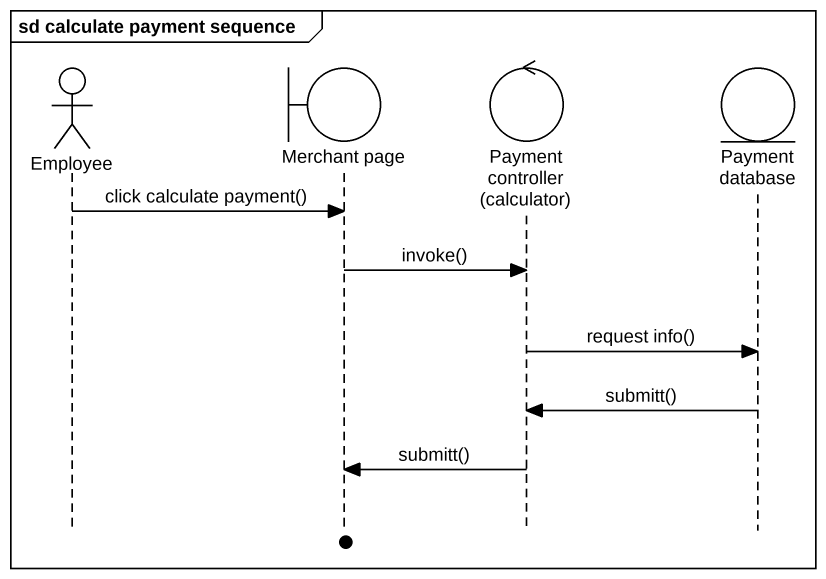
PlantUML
@startuml
mainframe sd calculate payment sequence
hide footbox
actor Employee
boundary "Merchant page" as Merchant_page
control "Payment controller (calculator)" as Payment_controller
entity "Payment database" as Payment_database

Employee -> Merchant_page : click calculate payment()
Merchant_page -> Payment_controller : invoke()
Payment_controller -> Payment_database : request info()
Payment_database -> Payment_controller : submitt()
Payment_controller -> Merchant_page : submitt()
@enduml
